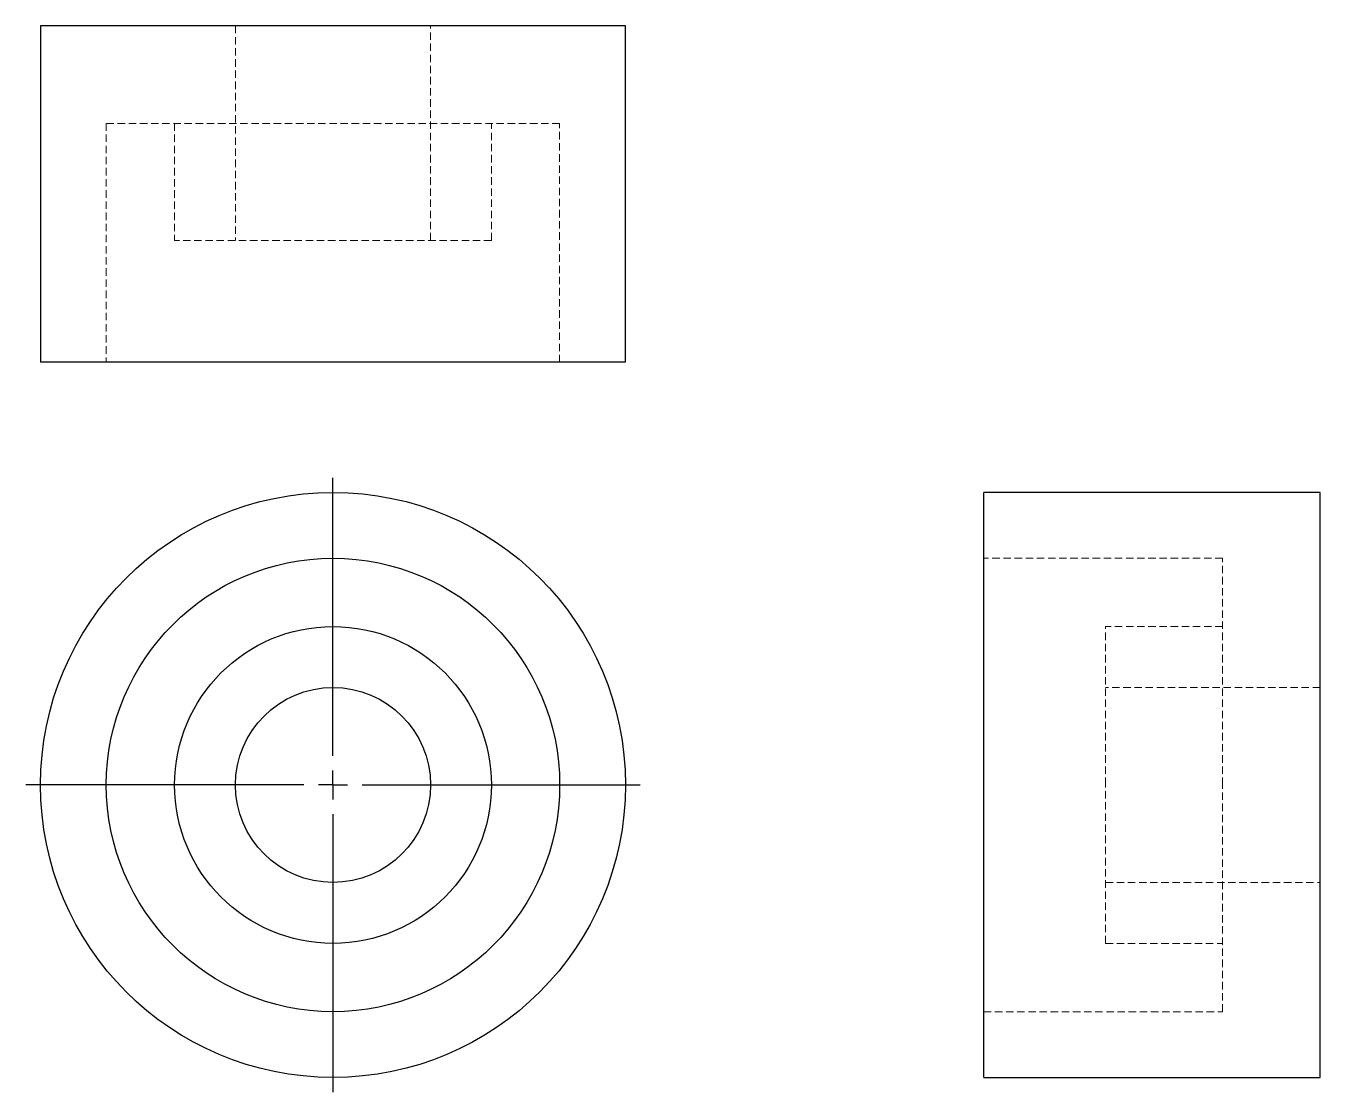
# Model space of a CAD drawing. Header units: millimetres. Extents: x 30 to 252, y 4 to 187.
import ezdxf

# ---------------------------------------------------------------- set-up
doc = ezdxf.new("R2010")
doc.units = ezdxf.units.MM
doc.linetypes.add('HIDDEN', pattern=[1.905, 1.27, -0.635])
doc.layers.add('10', color=7, linetype='Continuous')

# ---------------------------------------------------------------- blocks, each defined once
blk = doc.blocks.new('SW_CENTERMARKSYMBOL_0')
at = {"layer": '10', "color": 0}
for p, q in [((0, 5), (0, 52.5)), ((0, 0), (0, 2.5)), ((-5, 0), (-52.5, 0)), ((0, 0), (-2.5, 0)), ((0, 0), (0, -2.5)), ((0, 0), (2.5, 0)), ((5, 0), (52.5, 0)), ((0, -5), (0, -52.5))]:
    blk.add_line(p, q, dxfattribs=at)

msp = doc.modelspace()

# ---------------------------------------------------------------- linework, layer by layer
at = {"color": 7, "linetype": 'Continuous', "lineweight": 25}
for p, q in [((33, 186.75), (33, 129.25)), ((133, 186.75), (33, 186.75)), ((133, 129.25), (133, 186.75)), ((133, 129.25), (33, 129.25)), ((251.75, 107), (194.25, 107)), ((194.25, 57), (194.25, 107)), ((251.75, 57), (251.75, 107)), ((194.25, 7), (194.25, 57)), ((251.75, 7), (251.75, 57)), ((194.25, 7), (251.75, 7))]:
    msp.add_line(p, q, dxfattribs=at)
at = {"color": 7, "linetype": 'HIDDEN', "lineweight": 18}
for p, q in [((66.33, 186.75), (66.33, 150.08)), ((99.67, 150.08), (99.67, 186.75)), ((121.75, 170.08), (44.25, 170.08)), ((44.25, 170.08), (44.25, 129.25)), ((55.92, 170.08), (55.92, 150.08)), ((110.08, 150.08), (110.08, 170.08)), ((121.75, 129.25), (121.75, 170.08)), ((110.08, 150.08), (55.92, 150.08)), ((235.08, 95.75), (194.25, 95.75)), ((235.08, 57), (235.08, 95.75)), ((215.08, 57), (215.08, 84.08)), ((235.08, 84.08), (215.08, 84.08)), ((251.75, 73.67), (215.08, 73.67)), ((215.08, 29.92), (215.08, 57)), ((235.08, 18.25), (235.08, 57)), ((215.08, 40.33), (251.75, 40.33)), ((215.08, 29.92), (235.08, 29.92)), ((194.25, 18.25), (235.08, 18.25))]:
    msp.add_line(p, q, dxfattribs=at)
at = {"color": 7, "linetype": 'Continuous', "lineweight": 25}
for radius in [50, 38.75, 27.08, 16.67]:
    msp.add_circle((83, 57), radius, dxfattribs=at)

# ---------------------------------------------------------------- block references
at = {"layer": '10'}
msp.add_blockref('SW_CENTERMARKSYMBOL_0', (83, 57), dxfattribs=at)

doc.saveas('drawing.dxf')
